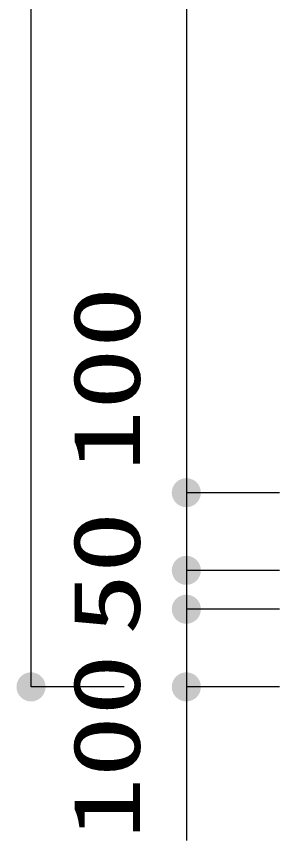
# Model space of a CAD drawing. Units: millimetres, scale not verified, with parts at other scales. Extents: x -9622 to 7696, y -6818 to 5260.
# Drawn here: x -7385 to -7047, y -3912 to -2851 of the extents above; entities that cross this region are included whole.
import ezdxf
from ezdxf.enums import TextEntityAlignment as Align

# ---------------------------------------------------------------- set-up
doc = ezdxf.new("R2010")
doc.units = ezdxf.units.MM
doc.header["$LTSCALE"] = 30
doc.layers.add('0-6_SUNPO', color=7, linetype='Continuous', lineweight=25)
doc.styles.add('ＭＳ ゴシック', font='')
doc.styles.get('ＭＳ ゴシック').set_extended_font_data('MS Gothic')

msp = doc.modelspace()

# ---------------------------------------------------------------- linework, layer by layer
at = {"layer": '0-6_SUNPO', "color": 4}
for p, q in [((-7366.74, -3713.82), (-7366.74, -1613.82)), ((-7166.74, -1763.82), (-7166.74, -3463.82)), ((-7046.74, -3463.82), (-7166.74, -3463.82)), ((-7046.74, -3463.82), (-7166.74, -3463.82)), ((-7166.74, -3463.82), (-7166.74, -3563.82)), ((-7046.74, -3563.82), (-7166.74, -3563.82)), ((-7046.74, -3563.82), (-7166.74, -3563.82)), ((-7166.74, -3563.82), (-7166.74, -3613.82)), ((-7046.74, -3613.82), (-7166.74, -3613.82)), ((-7046.74, -3613.82), (-7166.74, -3613.82)), ((-7166.74, -3613.82), (-7166.74, -3713.82)), ((-7246.74, -3713.82), (-7366.74, -3713.82)), ((-7046.74, -3713.82), (-7166.74, -3713.82)), ((-7166.74, -3713.82), (-7166.74, -3911.6))]:
    msp.add_line(p, q, dxfattribs=at)
at = {"layer": '0-6_SUNPO'}
for points in [[(-7173.92, -3446.5), (-7166.74, -3463.82), (-7177.16, -3448.23)], [(-7173.92, -3446.5), (-7166.74, -3463.82), (-7177.16, -3448.23)], [(-7170.4, -3445.43), (-7166.74, -3463.82), (-7173.92, -3446.5)], [(-7170.4, -3445.43), (-7166.74, -3463.82), (-7173.92, -3446.5)], [(-7166.74, -3445.07), (-7166.74, -3463.82), (-7170.4, -3445.43)], [(-7166.74, -3445.07), (-7166.74, -3463.82), (-7170.4, -3445.43)], [(-7163.08, -3445.43), (-7166.74, -3463.82), (-7166.74, -3445.07)], [(-7163.08, -3445.43), (-7166.74, -3463.82), (-7166.74, -3445.07)], [(-7159.56, -3446.5), (-7166.74, -3463.82), (-7163.08, -3445.43)], [(-7159.56, -3446.5), (-7166.74, -3463.82), (-7163.08, -3445.43)], [(-7156.32, -3448.23), (-7166.74, -3463.82), (-7159.56, -3446.5)], [(-7156.32, -3448.23), (-7166.74, -3463.82), (-7159.56, -3446.5)], [(-7184.06, -3456.65), (-7166.74, -3463.82), (-7185.13, -3460.16)], [(-7184.06, -3456.65), (-7166.74, -3463.82), (-7185.13, -3460.16)], [(-7182.33, -3453.4), (-7166.74, -3463.82), (-7184.06, -3456.65)], [(-7182.33, -3453.4), (-7166.74, -3463.82), (-7184.06, -3456.65)], [(-7180, -3450.56), (-7166.74, -3463.82), (-7182.33, -3453.4)], [(-7180, -3450.56), (-7166.74, -3463.82), (-7182.33, -3453.4)], [(-7177.16, -3448.23), (-7166.74, -3463.82), (-7180, -3450.56)], [(-7177.16, -3448.23), (-7166.74, -3463.82), (-7180, -3450.56)], [(-7153.48, -3450.56), (-7166.74, -3463.82), (-7156.32, -3448.23)], [(-7153.48, -3450.56), (-7166.74, -3463.82), (-7156.32, -3448.23)], [(-7151.15, -3453.4), (-7166.74, -3463.82), (-7153.48, -3450.56)], [(-7151.15, -3453.4), (-7166.74, -3463.82), (-7153.48, -3450.56)], [(-7149.42, -3456.65), (-7166.74, -3463.82), (-7151.15, -3453.4)], [(-7149.42, -3456.65), (-7166.74, -3463.82), (-7151.15, -3453.4)], [(-7148.35, -3460.16), (-7166.74, -3463.82), (-7149.42, -3456.65)], [(-7148.35, -3460.16), (-7166.74, -3463.82), (-7149.42, -3456.65)], [(-7185.13, -3460.16), (-7166.74, -3463.82), (-7185.49, -3463.82)], [(-7185.13, -3460.16), (-7166.74, -3463.82), (-7185.49, -3463.82)], [(-7185.49, -3463.82), (-7166.74, -3463.82), (-7185.13, -3467.48)], [(-7185.49, -3463.82), (-7166.74, -3463.82), (-7185.13, -3467.48)], [(-7185.13, -3467.48), (-7166.74, -3463.82), (-7184.06, -3471)], [(-7185.13, -3467.48), (-7166.74, -3463.82), (-7184.06, -3471)], [(-7184.06, -3471), (-7166.74, -3463.82), (-7182.33, -3474.24)], [(-7184.06, -3471), (-7166.74, -3463.82), (-7182.33, -3474.24)], [(-7182.33, -3474.24), (-7166.74, -3463.82), (-7180, -3477.08)], [(-7182.33, -3474.24), (-7166.74, -3463.82), (-7180, -3477.08)], [(-7180, -3477.08), (-7166.74, -3463.82), (-7177.16, -3479.41)], [(-7180, -3477.08), (-7166.74, -3463.82), (-7177.16, -3479.41)], [(-7177.16, -3479.41), (-7166.74, -3463.82), (-7173.92, -3481.14)], [(-7177.16, -3479.41), (-7166.74, -3463.82), (-7173.92, -3481.14)], [(-7173.92, -3481.14), (-7166.74, -3463.82), (-7170.4, -3482.21)], [(-7173.92, -3481.14), (-7166.74, -3463.82), (-7170.4, -3482.21)], [(-7170.4, -3482.21), (-7166.74, -3463.82), (-7166.74, -3482.57)], [(-7170.4, -3482.21), (-7166.74, -3463.82), (-7166.74, -3482.57)], [(-7147.99, -3463.82), (-7166.74, -3463.82), (-7148.35, -3460.16)], [(-7147.99, -3463.82), (-7166.74, -3463.82), (-7148.35, -3460.16)], [(-7166.74, -3482.57), (-7166.74, -3463.82), (-7163.08, -3482.21)], [(-7163.08, -3482.21), (-7166.74, -3463.82), (-7159.56, -3481.14)], [(-7159.56, -3481.14), (-7166.74, -3463.82), (-7156.32, -3479.41)], [(-7156.32, -3479.41), (-7166.74, -3463.82), (-7153.48, -3477.08)], [(-7153.48, -3477.08), (-7166.74, -3463.82), (-7151.15, -3474.24)], [(-7151.15, -3474.24), (-7166.74, -3463.82), (-7149.42, -3471)], [(-7149.42, -3471), (-7166.74, -3463.82), (-7148.35, -3467.48)], [(-7148.35, -3467.48), (-7166.74, -3463.82), (-7147.99, -3463.82)], [(-7166.74, -3482.57), (-7166.74, -3463.82), (-7163.08, -3482.21)], [(-7163.08, -3482.21), (-7166.74, -3463.82), (-7159.56, -3481.14)], [(-7159.56, -3481.14), (-7166.74, -3463.82), (-7156.32, -3479.41)], [(-7156.32, -3479.41), (-7166.74, -3463.82), (-7153.48, -3477.08)], [(-7153.48, -3477.08), (-7166.74, -3463.82), (-7151.15, -3474.24)], [(-7151.15, -3474.24), (-7166.74, -3463.82), (-7149.42, -3471)], [(-7149.42, -3471), (-7166.74, -3463.82), (-7148.35, -3467.48)], [(-7148.35, -3467.48), (-7166.74, -3463.82), (-7147.99, -3463.82)], [(-7182.33, -3553.4), (-7166.74, -3563.82), (-7184.06, -3556.65)], [(-7182.33, -3553.4), (-7166.74, -3563.82), (-7184.06, -3556.65)], [(-7180, -3550.56), (-7166.74, -3563.82), (-7182.33, -3553.4)], [(-7180, -3550.56), (-7166.74, -3563.82), (-7182.33, -3553.4)], [(-7177.16, -3548.23), (-7166.74, -3563.82), (-7180, -3550.56)], [(-7177.16, -3548.23), (-7166.74, -3563.82), (-7180, -3550.56)], [(-7173.92, -3546.5), (-7166.74, -3563.82), (-7177.16, -3548.23)], [(-7173.92, -3546.5), (-7166.74, -3563.82), (-7177.16, -3548.23)], [(-7170.4, -3545.43), (-7166.74, -3563.82), (-7173.92, -3546.5)], [(-7170.4, -3545.43), (-7166.74, -3563.82), (-7173.92, -3546.5)], [(-7166.74, -3545.07), (-7166.74, -3563.82), (-7170.4, -3545.43)], [(-7166.74, -3545.07), (-7166.74, -3563.82), (-7170.4, -3545.43)], [(-7163.08, -3545.43), (-7166.74, -3563.82), (-7166.74, -3545.07)], [(-7163.08, -3545.43), (-7166.74, -3563.82), (-7166.74, -3545.07)], [(-7159.56, -3546.5), (-7166.74, -3563.82), (-7163.08, -3545.43)], [(-7159.56, -3546.5), (-7166.74, -3563.82), (-7163.08, -3545.43)], [(-7156.32, -3548.23), (-7166.74, -3563.82), (-7159.56, -3546.5)], [(-7156.32, -3548.23), (-7166.74, -3563.82), (-7159.56, -3546.5)], [(-7153.48, -3550.56), (-7166.74, -3563.82), (-7156.32, -3548.23)], [(-7153.48, -3550.56), (-7166.74, -3563.82), (-7156.32, -3548.23)], [(-7151.15, -3553.4), (-7166.74, -3563.82), (-7153.48, -3550.56)], [(-7151.15, -3553.4), (-7166.74, -3563.82), (-7153.48, -3550.56)], [(-7149.42, -3556.65), (-7166.74, -3563.82), (-7151.15, -3553.4)], [(-7149.42, -3556.65), (-7166.74, -3563.82), (-7151.15, -3553.4)], [(-7185.13, -3560.16), (-7166.74, -3563.82), (-7185.49, -3563.82)], [(-7185.13, -3560.16), (-7166.74, -3563.82), (-7185.49, -3563.82)], [(-7185.49, -3563.82), (-7166.74, -3563.82), (-7185.13, -3567.48)], [(-7185.49, -3563.82), (-7166.74, -3563.82), (-7185.13, -3567.48)], [(-7184.06, -3556.65), (-7166.74, -3563.82), (-7185.13, -3560.16)], [(-7184.06, -3556.65), (-7166.74, -3563.82), (-7185.13, -3560.16)], [(-7185.13, -3567.48), (-7166.74, -3563.82), (-7184.06, -3571)], [(-7185.13, -3567.48), (-7166.74, -3563.82), (-7184.06, -3571)], [(-7184.06, -3571), (-7166.74, -3563.82), (-7182.33, -3574.24)], [(-7184.06, -3571), (-7166.74, -3563.82), (-7182.33, -3574.24)], [(-7182.33, -3574.24), (-7166.74, -3563.82), (-7180, -3577.08)], [(-7182.33, -3574.24), (-7166.74, -3563.82), (-7180, -3577.08)], [(-7180, -3577.08), (-7166.74, -3563.82), (-7177.16, -3579.41)], [(-7180, -3577.08), (-7166.74, -3563.82), (-7177.16, -3579.41)], [(-7177.16, -3579.41), (-7166.74, -3563.82), (-7173.92, -3581.14)], [(-7177.16, -3579.41), (-7166.74, -3563.82), (-7173.92, -3581.14)], [(-7173.92, -3581.14), (-7166.74, -3563.82), (-7170.4, -3582.21)], [(-7173.92, -3581.14), (-7166.74, -3563.82), (-7170.4, -3582.21)], [(-7170.4, -3582.21), (-7166.74, -3563.82), (-7166.74, -3582.57)], [(-7170.4, -3582.21), (-7166.74, -3563.82), (-7166.74, -3582.57)], [(-7148.35, -3560.16), (-7166.74, -3563.82), (-7149.42, -3556.65)], [(-7148.35, -3560.16), (-7166.74, -3563.82), (-7149.42, -3556.65)], [(-7147.99, -3563.82), (-7166.74, -3563.82), (-7148.35, -3560.16)], [(-7147.99, -3563.82), (-7166.74, -3563.82), (-7148.35, -3560.16)], [(-7166.74, -3582.57), (-7166.74, -3563.82), (-7163.08, -3582.21)], [(-7163.08, -3582.21), (-7166.74, -3563.82), (-7159.56, -3581.14)], [(-7159.56, -3581.14), (-7166.74, -3563.82), (-7156.32, -3579.41)], [(-7156.32, -3579.41), (-7166.74, -3563.82), (-7153.48, -3577.08)], [(-7153.48, -3577.08), (-7166.74, -3563.82), (-7151.15, -3574.24)], [(-7151.15, -3574.24), (-7166.74, -3563.82), (-7149.42, -3571)], [(-7149.42, -3571), (-7166.74, -3563.82), (-7148.35, -3567.48)], [(-7148.35, -3567.48), (-7166.74, -3563.82), (-7147.99, -3563.82)], [(-7166.74, -3582.57), (-7166.74, -3563.82), (-7163.08, -3582.21)], [(-7163.08, -3582.21), (-7166.74, -3563.82), (-7159.56, -3581.14)], [(-7159.56, -3581.14), (-7166.74, -3563.82), (-7156.32, -3579.41)], [(-7156.32, -3579.41), (-7166.74, -3563.82), (-7153.48, -3577.08)], [(-7153.48, -3577.08), (-7166.74, -3563.82), (-7151.15, -3574.24)], [(-7151.15, -3574.24), (-7166.74, -3563.82), (-7149.42, -3571)], [(-7149.42, -3571), (-7166.74, -3563.82), (-7148.35, -3567.48)], [(-7148.35, -3567.48), (-7166.74, -3563.82), (-7147.99, -3563.82)], [(-7170.4, -3595.43), (-7166.74, -3613.82), (-7173.92, -3596.5)], [(-7170.4, -3595.43), (-7166.74, -3613.82), (-7173.92, -3596.5)], [(-7166.74, -3595.07), (-7166.74, -3613.82), (-7170.4, -3595.43)], [(-7166.74, -3595.07), (-7166.74, -3613.82), (-7170.4, -3595.43)], [(-7163.08, -3595.43), (-7166.74, -3613.82), (-7166.74, -3595.07)], [(-7163.08, -3595.43), (-7166.74, -3613.82), (-7166.74, -3595.07)], [(-7159.56, -3596.5), (-7166.74, -3613.82), (-7163.08, -3595.43)], [(-7159.56, -3596.5), (-7166.74, -3613.82), (-7163.08, -3595.43)], [(-7184.06, -3606.65), (-7166.74, -3613.82), (-7185.13, -3610.16)], [(-7184.06, -3606.65), (-7166.74, -3613.82), (-7185.13, -3610.16)], [(-7182.33, -3603.4), (-7166.74, -3613.82), (-7184.06, -3606.65)], [(-7182.33, -3603.4), (-7166.74, -3613.82), (-7184.06, -3606.65)], [(-7180, -3600.56), (-7166.74, -3613.82), (-7182.33, -3603.4)], [(-7180, -3600.56), (-7166.74, -3613.82), (-7182.33, -3603.4)], [(-7177.16, -3598.23), (-7166.74, -3613.82), (-7180, -3600.56)], [(-7177.16, -3598.23), (-7166.74, -3613.82), (-7180, -3600.56)], [(-7173.92, -3596.5), (-7166.74, -3613.82), (-7177.16, -3598.23)], [(-7173.92, -3596.5), (-7166.74, -3613.82), (-7177.16, -3598.23)], [(-7156.32, -3598.23), (-7166.74, -3613.82), (-7159.56, -3596.5)], [(-7156.32, -3598.23), (-7166.74, -3613.82), (-7159.56, -3596.5)], [(-7153.48, -3600.56), (-7166.74, -3613.82), (-7156.32, -3598.23)], [(-7153.48, -3600.56), (-7166.74, -3613.82), (-7156.32, -3598.23)], [(-7151.15, -3603.4), (-7166.74, -3613.82), (-7153.48, -3600.56)], [(-7151.15, -3603.4), (-7166.74, -3613.82), (-7153.48, -3600.56)], [(-7149.42, -3606.65), (-7166.74, -3613.82), (-7151.15, -3603.4)], [(-7149.42, -3606.65), (-7166.74, -3613.82), (-7151.15, -3603.4)], [(-7148.35, -3610.16), (-7166.74, -3613.82), (-7149.42, -3606.65)], [(-7148.35, -3610.16), (-7166.74, -3613.82), (-7149.42, -3606.65)], [(-7185.13, -3610.16), (-7166.74, -3613.82), (-7185.49, -3613.82)], [(-7185.13, -3610.16), (-7166.74, -3613.82), (-7185.49, -3613.82)], [(-7185.49, -3613.82), (-7166.74, -3613.82), (-7185.13, -3617.48)], [(-7185.49, -3613.82), (-7166.74, -3613.82), (-7185.13, -3617.48)], [(-7185.13, -3617.48), (-7166.74, -3613.82), (-7184.06, -3621)], [(-7185.13, -3617.48), (-7166.74, -3613.82), (-7184.06, -3621)], [(-7184.06, -3621), (-7166.74, -3613.82), (-7182.33, -3624.24)], [(-7184.06, -3621), (-7166.74, -3613.82), (-7182.33, -3624.24)], [(-7182.33, -3624.24), (-7166.74, -3613.82), (-7180, -3627.08)], [(-7182.33, -3624.24), (-7166.74, -3613.82), (-7180, -3627.08)], [(-7180, -3627.08), (-7166.74, -3613.82), (-7177.16, -3629.41)], [(-7180, -3627.08), (-7166.74, -3613.82), (-7177.16, -3629.41)], [(-7177.16, -3629.41), (-7166.74, -3613.82), (-7173.92, -3631.14)], [(-7177.16, -3629.41), (-7166.74, -3613.82), (-7173.92, -3631.14)], [(-7173.92, -3631.14), (-7166.74, -3613.82), (-7170.4, -3632.21)], [(-7173.92, -3631.14), (-7166.74, -3613.82), (-7170.4, -3632.21)], [(-7170.4, -3632.21), (-7166.74, -3613.82), (-7166.74, -3632.57)], [(-7170.4, -3632.21), (-7166.74, -3613.82), (-7166.74, -3632.57)], [(-7147.99, -3613.82), (-7166.74, -3613.82), (-7148.35, -3610.16)], [(-7147.99, -3613.82), (-7166.74, -3613.82), (-7148.35, -3610.16)], [(-7166.74, -3632.57), (-7166.74, -3613.82), (-7163.08, -3632.21)], [(-7163.08, -3632.21), (-7166.74, -3613.82), (-7159.56, -3631.14)], [(-7159.56, -3631.14), (-7166.74, -3613.82), (-7156.32, -3629.41)], [(-7156.32, -3629.41), (-7166.74, -3613.82), (-7153.48, -3627.08)], [(-7153.48, -3627.08), (-7166.74, -3613.82), (-7151.15, -3624.24)], [(-7151.15, -3624.24), (-7166.74, -3613.82), (-7149.42, -3621)], [(-7149.42, -3621), (-7166.74, -3613.82), (-7148.35, -3617.48)], [(-7148.35, -3617.48), (-7166.74, -3613.82), (-7147.99, -3613.82)], [(-7166.74, -3632.57), (-7166.74, -3613.82), (-7163.08, -3632.21)], [(-7163.08, -3632.21), (-7166.74, -3613.82), (-7159.56, -3631.14)], [(-7159.56, -3631.14), (-7166.74, -3613.82), (-7156.32, -3629.41)], [(-7156.32, -3629.41), (-7166.74, -3613.82), (-7153.48, -3627.08)], [(-7153.48, -3627.08), (-7166.74, -3613.82), (-7151.15, -3624.24)], [(-7151.15, -3624.24), (-7166.74, -3613.82), (-7149.42, -3621)], [(-7149.42, -3621), (-7166.74, -3613.82), (-7148.35, -3617.48)], [(-7148.35, -3617.48), (-7166.74, -3613.82), (-7147.99, -3613.82)], [(-7380, -3700.56), (-7366.74, -3713.82), (-7382.33, -3703.4)], [(-7377.16, -3698.23), (-7366.74, -3713.82), (-7380, -3700.56)], [(-7373.92, -3696.5), (-7366.74, -3713.82), (-7377.16, -3698.23)], [(-7370.4, -3695.43), (-7366.74, -3713.82), (-7373.92, -3696.5)], [(-7366.74, -3695.07), (-7366.74, -3713.82), (-7370.4, -3695.43)], [(-7363.08, -3695.43), (-7366.74, -3713.82), (-7366.74, -3695.07)], [(-7359.56, -3696.5), (-7366.74, -3713.82), (-7363.08, -3695.43)], [(-7356.32, -3698.23), (-7366.74, -3713.82), (-7359.56, -3696.5)], [(-7353.48, -3700.56), (-7366.74, -3713.82), (-7356.32, -3698.23)], [(-7351.15, -3703.4), (-7366.74, -3713.82), (-7353.48, -3700.56)], [(-7180, -3700.56), (-7166.74, -3713.82), (-7182.33, -3703.4)], [(-7177.16, -3698.23), (-7166.74, -3713.82), (-7180, -3700.56)], [(-7173.92, -3696.5), (-7166.74, -3713.82), (-7177.16, -3698.23)], [(-7170.4, -3695.43), (-7166.74, -3713.82), (-7173.92, -3696.5)], [(-7166.74, -3695.07), (-7166.74, -3713.82), (-7170.4, -3695.43)], [(-7163.08, -3695.43), (-7166.74, -3713.82), (-7166.74, -3695.07)], [(-7159.56, -3696.5), (-7166.74, -3713.82), (-7163.08, -3695.43)], [(-7156.32, -3698.23), (-7166.74, -3713.82), (-7159.56, -3696.5)], [(-7153.48, -3700.56), (-7166.74, -3713.82), (-7156.32, -3698.23)], [(-7151.15, -3703.4), (-7166.74, -3713.82), (-7153.48, -3700.56)], [(-7385.13, -3710.16), (-7366.74, -3713.82), (-7385.49, -3713.82)], [(-7384.06, -3706.65), (-7366.74, -3713.82), (-7385.13, -3710.16)], [(-7382.33, -3703.4), (-7366.74, -3713.82), (-7384.06, -3706.65)], [(-7349.42, -3706.65), (-7366.74, -3713.82), (-7351.15, -3703.4)], [(-7348.35, -3710.16), (-7366.74, -3713.82), (-7349.42, -3706.65)], [(-7347.99, -3713.82), (-7366.74, -3713.82), (-7348.35, -3710.16)], [(-7185.13, -3710.16), (-7166.74, -3713.82), (-7185.49, -3713.82)], [(-7184.06, -3706.65), (-7166.74, -3713.82), (-7185.13, -3710.16)], [(-7182.33, -3703.4), (-7166.74, -3713.82), (-7184.06, -3706.65)], [(-7149.42, -3706.65), (-7166.74, -3713.82), (-7151.15, -3703.4)], [(-7148.35, -3710.16), (-7166.74, -3713.82), (-7149.42, -3706.65)], [(-7147.99, -3713.82), (-7166.74, -3713.82), (-7148.35, -3710.16)], [(-7385.49, -3713.82), (-7366.74, -3713.82), (-7385.13, -3717.48)], [(-7385.13, -3717.48), (-7366.74, -3713.82), (-7384.06, -3721)], [(-7384.06, -3721), (-7366.74, -3713.82), (-7382.33, -3724.24)], [(-7382.33, -3724.24), (-7366.74, -3713.82), (-7380, -3727.08)], [(-7380, -3727.08), (-7366.74, -3713.82), (-7377.16, -3729.41)], [(-7377.16, -3729.41), (-7366.74, -3713.82), (-7373.92, -3731.14)], [(-7373.92, -3731.14), (-7366.74, -3713.82), (-7370.4, -3732.21)], [(-7370.4, -3732.21), (-7366.74, -3713.82), (-7366.74, -3732.57)], [(-7366.74, -3732.57), (-7366.74, -3713.82), (-7363.08, -3732.21)], [(-7363.08, -3732.21), (-7366.74, -3713.82), (-7359.56, -3731.14)], [(-7359.56, -3731.14), (-7366.74, -3713.82), (-7356.32, -3729.41)], [(-7356.32, -3729.41), (-7366.74, -3713.82), (-7353.48, -3727.08)], [(-7353.48, -3727.08), (-7366.74, -3713.82), (-7351.15, -3724.24)], [(-7351.15, -3724.24), (-7366.74, -3713.82), (-7349.42, -3721)], [(-7349.42, -3721), (-7366.74, -3713.82), (-7348.35, -3717.48)], [(-7348.35, -3717.48), (-7366.74, -3713.82), (-7347.99, -3713.82)], [(-7185.49, -3713.82), (-7166.74, -3713.82), (-7185.13, -3717.48)], [(-7185.13, -3717.48), (-7166.74, -3713.82), (-7184.06, -3721)], [(-7184.06, -3721), (-7166.74, -3713.82), (-7182.33, -3724.24)], [(-7182.33, -3724.24), (-7166.74, -3713.82), (-7180, -3727.08)], [(-7180, -3727.08), (-7166.74, -3713.82), (-7177.16, -3729.41)], [(-7177.16, -3729.41), (-7166.74, -3713.82), (-7173.92, -3731.14)], [(-7173.92, -3731.14), (-7166.74, -3713.82), (-7170.4, -3732.21)], [(-7170.4, -3732.21), (-7166.74, -3713.82), (-7166.74, -3732.57)], [(-7166.74, -3732.57), (-7166.74, -3713.82), (-7163.08, -3732.21)], [(-7163.08, -3732.21), (-7166.74, -3713.82), (-7159.56, -3731.14)], [(-7159.56, -3731.14), (-7166.74, -3713.82), (-7156.32, -3729.41)], [(-7156.32, -3729.41), (-7166.74, -3713.82), (-7153.48, -3727.08)], [(-7153.48, -3727.08), (-7166.74, -3713.82), (-7151.15, -3724.24)], [(-7151.15, -3724.24), (-7166.74, -3713.82), (-7149.42, -3721)], [(-7149.42, -3721), (-7166.74, -3713.82), (-7148.35, -3717.48)], [(-7148.35, -3717.48), (-7166.74, -3713.82), (-7147.99, -3713.82)]]:
    msp.add_solid(points, dxfattribs=at)

# ---------------------------------------------------------------- texts
at = {"layer": '0-6_SUNPO', "color": 3, "style": 'ＭＳ ゴシック', "width": 1.35}
for s, p in [('100', (-7200.49, -3436.9)), ('50', (-7200.49, -3647.11)), ('100', (-7200.49, -3910.06))]:
    msp.add_text(s, height=86.59, rotation=90, dxfattribs=at).set_placement(p, align=Align.BOTTOM_LEFT)

doc.saveas('drawing.dxf')
